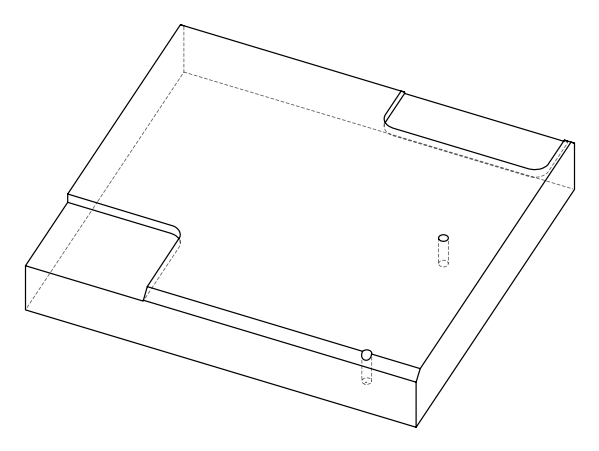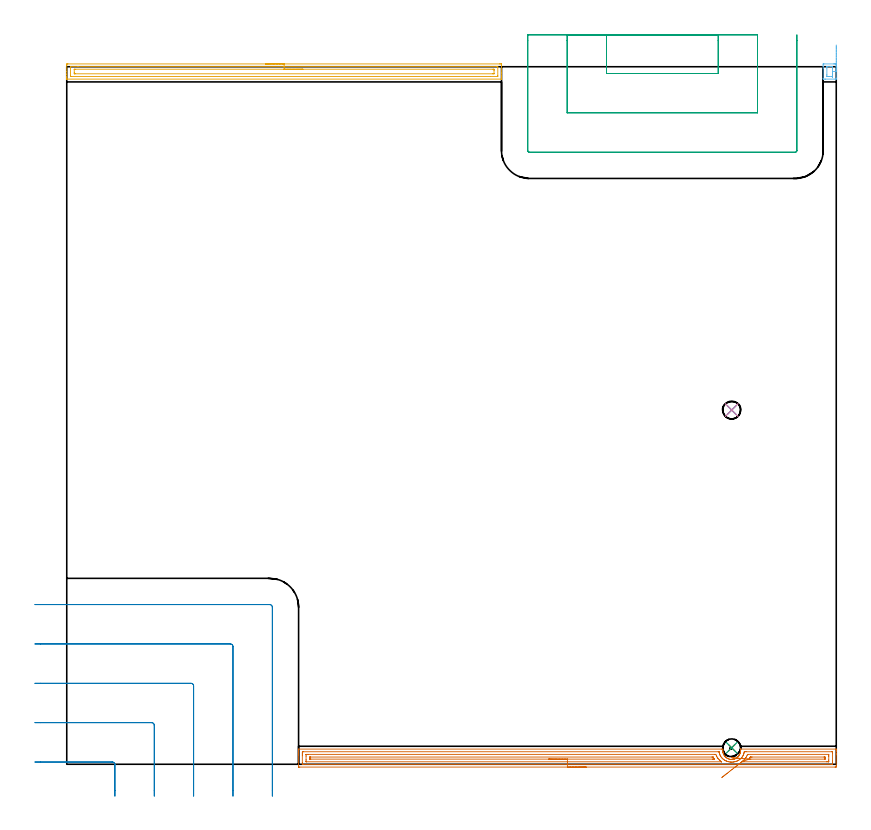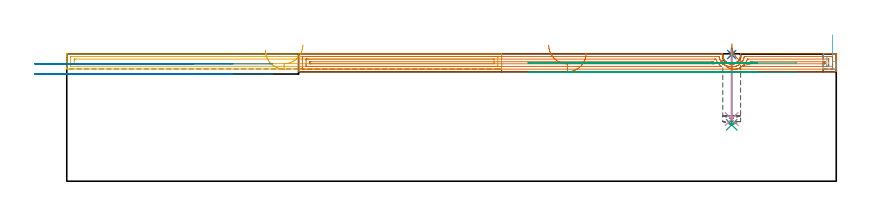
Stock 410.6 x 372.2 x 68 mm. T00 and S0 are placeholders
(PLAN: 9 operations, 3 tool changes, 23 min)
(1 SPOT_DRILL | STEP1POCKET | NXT0321_9005460120000 | 0.03 min | 1 mm3)
(2 SPOT_DRILL_1 | STEP1POCKET_1 | NXT0321_9005460120000 | 0.03 min | 1 mm3)
(3 DRILL_BLIND_HOLE_INTO_CENTER | STEP1POCKET | NXT0301_066 | 0.16 min | 2589 mm3)
(4 DRILL_BLIND_HOLE_INTO_CENTER_1 | STEP1POCKET_1 | NXT0301_066 | 0.15 min | 2369 mm3)
(5 AREA_MILL | FG_CHAMFER_SURFACE | UGT0205_001 | 5.79 min | 7774 mm3)
(6 AREA_MILL_1 | FG_CHAMFER_SURFACE_1 | UGT0205_001 | 0.37 min | 391 mm3)
(7 AREA_MILL_2 | FG_CHAMFER_SURFACE_2 | UGT0205_001 | 9.41 min | 13385 mm3)
(8 MILL_CORNER_NOTCH_RECTANGULAR | CORNER_NOTCH_RECTANGULAR | UGT0201_006 | Follow Part, ap 7, ae 75% | 3.14 min | 131723 mm3)
(9 MILL_SLOT | SLOT_PARTIAL_RECTANGULAR | UGT0201_006 | Follow Part, ap 7, ae 75% | 3.93 min | 98997 mm3)
(TOOL NXT0321_9005460120000 | NC Spot Drill, 142deg, 12mm, Carbide, Uncoated | D12 PA142 FL30 Z2)
(TOOL NXT0301_066 | Carbide Drill 9.5mm [860.1-0950-029A1-MM 2214] | D9.5 PA140 FL47 Z2)
(TOOL UGT0205_001 | Chamfer Mill 20 x 3 x 45 deg. | D20 FL50 Z2)
(TOOL UGT0201_006 | End Mill 28 mm | D28 FL25 Z2)
(OP 1 SPOT_DRILL)
G17 G21 G94 G90
T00 M6
G54
G17 G0 G90 X354.8 Y8.8 S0 M3
G43 Z78. H0
G94 G81 G98 Z67.591 F250. R71.
G80
M5
M2
(OP 2 SPOT_DRILL_1)
G17 G21 G94 G90
T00 M6
G54
G17 G0 G90 X354.8 Y189. S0 M3
G43 Z78. H0
G94 G81 G98 Z67.591 F250. R71.
G80
M5
M2
(OP 3 DRILL_BLIND_HOLE_INTO_CENTER)
G17 G21 G94 G90
T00 M6
G54
G17 G0 G90 X354.8 Y8.8 S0 M3
G43 Z78. H1
G94 G81 G98 Z30.1 F250. R70.
G80
M5
M2
(OP 4 DRILL_BLIND_HOLE_INTO_CENTER_1)
G17 G21 G94 G90
T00 M6
G54
G17 G0 G90 X354.8 Y189. S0 M3
G43 Z78. H1
G94 G81 G98 Z33.2 F250. R70.
G80
M5
M2
(OP 5 AREA_MILL)
G17 G21 G94 G90
T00 M6
G54
G17 G0 G90 X106. Y373.7 S1061 M3
G43 Z78. H0
Z69.9
G94 G1 X106.038 Z69.028 F250.
X106.152 Z68.164
X106.341 Z67.312
X106.603 Z66.48
X106.937 Z65.674
X107.34 Z64.9
X107.809 Z64.164
X108.34 Z63.472
X108.929 Z62.829
X109.572 Z62.24
X110.264 Z61.708
X111. Z61.24
X111.774 Z60.837
X112.58 Z60.503
X113.412 Z60.241
X114.264 Z60.052
X115.128 Z59.938
X116. Z59.9
X230.855
X231.368 Y373.699 Z59.901
X231.876 Y373.695 Z59.903
X231.991 Y373.692 Z59.906
X232. Y373.192 Z60.405
Y368.765 Z64.83
Y367.359 Z66.237
Y366.994 Z66.602
Y366.263 Z67.337
Y366.019 Z67.581
Y365.627 Z67.964
X231.991 Y365.603 Z67.988
X231.816 Y365.6 Z68.
X0.185
X0.009 Y365.603 Z67.988
X0. Y365.627 Z67.964
Y366.019 Z67.58
Y366.263 Z67.337
Y366.994 Z66.602
Y368.244 Z65.352
Y369.648 Z63.948
Y372.932 Z60.665
X0.003 Y373.192 Z60.405
X0.009 Y373.692 Z59.906
X0.124 Y373.695 Z59.903
X0.632 Y373.7 Z59.9
X116.
Y372.286 Z61.314
X229.601 Y372.285 Z61.315
X229.99 Y372.274 Z61.326
X229.995 Y372.153 Z61.447
X229.999 Y371.891 Z61.709
Y367.464 Z66.136
X229.99 Y367.048 Z66.552
X229.981 Y367.02 Z66.58
X229.961 Y367.018 Z66.582
X229.907 Y367.015 Z66.585
X226.044 Y367.014 Z66.586
X2.399 Y367.015 Z66.585
X2.01 Y367.026 Z66.574
X2.005 Y367.147 Z66.453
X2.001 Y367.409 Z66.191
Y371.836 Z61.764
X2.01 Y372.252 Z61.348
X2.019 Y372.28 Z61.32
X2.039 Y372.282 Z61.318
X2.093 Y372.285 Z61.315
X5.97 Y372.286 Z61.314
X116.
Y370.872 Z62.728
X227.452 Y370.871 Z62.729
X227.791 Y370.87 Z62.73
X227.904 Y370.868 Z62.732
X227.985 Y370.865 Z62.735
X227.991 Y370.742 Z62.858
X227.997 Y370.536 Z63.064
X228. Y370.329 Z63.271
X227.999 Y368.559 Z65.041
X227.995 Y368.489 Z65.111
X227.99 Y368.439 Z65.161
X227.959 Y368.435 Z65.165
X227.791 Y368.432 Z65.168
X227.236 Y368.429 Z65.171
X4.548
X4.209 Y368.43 Z65.17
X4.096 Y368.432 Z65.168
X4.015 Y368.435 Z65.165
X4.009 Y368.558 Z65.042
X4.003 Y368.765 Z64.835
X4. Y368.971 Z64.629
X4.001 Y370.741 Z62.859
X4.005 Y370.811 Z62.789
X4.01 Y370.861 Z62.739
X4.041 Y370.865 Z62.735
X4.209 Y370.868 Z62.732
X4.764 Y370.871 Z62.729
X116. Y370.872 Z62.728
X116.872 Z62.767
X117.737 Z62.88
X118.588 Z63.069
X119.42 Z63.332
X120.226 Z63.665
X121. Z64.068
X121.736 Z64.537
X122.428 Z65.068
X123.071 Z65.657
X123.66 Z66.301
X124.192 Z66.993
X124.66 Z67.728
X125.063 Z68.502
X125.397 Z69.308
X125.659 Z70.14
X125.848 Z70.992
X125.962 Z71.857
X126. Z72.728
G0 Z78.
M5
M2
(OP 6 AREA_MILL_1)
G17 G21 G94 G90
T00 M6
G54
G17 G0 G90 X410.6 Y383.798 S1061 M3
G43 Z78. H0
Z63.944
G94 G1 Y383.155 Z63.355 F250.
Y382.463 Z62.824
Y381.727 Z62.355
Y380.953 Z61.952
Y380.147 Z61.618
Y379.315 Z61.356
Y378.463 Z61.167
Y377.599 Z61.053
Y376.727 Z61.015
Y375.855 Z61.053
Y374.991 Z61.167
Y374.139 Z61.356
Y373.307 Z61.618
Y372.501 Z61.952
Y371.727 Z62.355
Y370.991 Z62.824
Y370.299 Z63.355
Y369.656 Z63.944
Y366.088 Z67.512
X410.59 Y365.612 Z67.988
X410.502 Y365.607 Z67.992
X410.242 Y365.602 Z67.998
X404.9 Y365.601 Z67.999
X404.042
X403.698 Y365.602 Z67.998
X403.61 Y365.617 Z67.982
X403.6 Y366.032 Z67.568
Y371.456 Z62.144
Y372.307 Z61.287
X403.601 Y373.616 Z59.979
X403.606 Y373.69 Z59.905
X404.022 Y373.7 Z59.9
X409.298
X409.674
X410.178 Y373.697 Z59.903
X410.594 Y373.69 Z59.905
X410.599 Y373.616 Z59.979
X410.6 Y372.307 Z61.287
Y371.456 Z62.144
Y369.656 Z63.944
X408.6
Y367.697 Z65.903
X408.599 Y367.515 Z66.085
X408.594 Y367.15 Z66.45
X408.59 Y367.047 Z66.553
X408.584 Y367.021 Z66.579
X408.578 Y367.02 Z66.58
X408.526 Y367.018 Z66.582
X408.419 Y367.016 Z66.584
X408.397
X406.66 Y367.015 Z66.585
X405.781 Y367.017 Z66.583
X405.757 Y367.018 Z66.582
X405.609 Y367.034 Z66.566
X405.603 Y367.072 Z66.528
X405.601 Y367.085 Z66.515
X405.6 Y367.176 Z66.424
Y367.879 Z65.721
Y371.603 Z61.997
X405.601 Y371.786 Z61.814
X405.606 Y372.15 Z61.45
X405.61 Y372.254 Z61.346
X405.616 Y372.28 Z61.32
X405.622 Y372.281 Z61.319
X405.674 Y372.284 Z61.316
X405.781 Y372.286 Z61.314
X405.802
X407.54
X408.419 Y372.284 Z61.316
X408.442 Y372.283 Z61.317
X408.591 Y372.267 Z61.333
X408.597 Y372.229 Z61.371
X408.598 Y372.216 Z61.384
X408.6 Y372.125 Z61.475
Y371.421 Z62.179
Y369.656 Z63.944
Y369.067 Z64.587
Y368.535 Z65.279
Y368.067 Z66.015
Y367.664 Z66.789
Y367.33 Z67.595
Y367.068 Z68.427
Y366.879 Z69.279
Y366.765 Z70.144
Y366.727 Z71.015
Y366.765 Z71.887
Y366.879 Z72.752
Y367.068 Z73.603
Y367.33 Z74.435
Y367.664 Z75.241
Y368.067 Z76.015
Y368.535 Z76.751
Y369.067 Z77.443
Y369.656 Z78.086
M5
M2
(OP 7 AREA_MILL_2)
G17 G21 G94 G90
T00 M6
G54
G17 G0 G90 X277.15 Y-1.5 S1061 M3
G43 Z78. H0
Z68.4
G94 G1 X277.112 Z67.528 F250.
X276.998 Z66.663
X276.809 Z65.812
X276.547 Z64.98
X276.213 Z64.174
X275.81 Z63.4
X275.342 Z62.664
X274.81 Z61.972
X274.221 Z61.329
X273.578 Z60.74
X272.886 Z60.208
X272.15 Z59.74
X271.376 Z59.337
X270.57 Z59.003
X269.738 Z58.741
X268.886 Z58.552
X268.022 Z58.438
X267.15 Z58.4
X124.31
X123.827 Y-1.495 Z58.403
X123.71 Y-1.492 Z58.406
X123.7 Y-1.37 Z58.527
Y5.057 Z64.951
Y5.614 Z65.511
Y5.935 Z65.831
Y6.492 Z66.388
Y6.813 Z66.708
Y7.456 Z67.355
Y7.802 Z67.701
X123.703 Y7.953 Z67.845
X123.71 Y8.098 Z67.989
X123.863 Y8.1 Z68.
X349.283
X350.107 Y8.093 Z67.992
X350.087 Y7.879 Z67.778
X350.064 Y7.42 Z67.319
X350.071 Y6.982 Z66.882
X350.114 Y6.546 Z66.446
X350.122 Y6.486 Z66.385
X350.176 Y6.264 Z66.164
X350.221 Y6.077 Z65.975
X350.267 Y5.935 Z65.832
X350.35 Y5.674 Z65.572
X350.537 Y5.229 Z65.129
X350.769 Y4.8 Z64.699
X350.845 Y4.681 Z64.579
X350.887 Y4.616 Z64.514
X350.975 Y4.49 Z64.39
X351.015 Y4.434 Z64.334
X351.069 Y4.37 Z64.269
X351.232 Y4.177 Z64.073
X351.366 Y4.033 Z63.929
X351.463 Y3.929 Z63.825
X351.51 Y3.886 Z63.782
X351.679 Y3.729 Z63.625
X351.844 Y3.593 Z63.49
X351.907 Y3.541 Z63.438
X352.285 Y3.285 Z63.182
X352.408 Y3.214 Z63.109
X352.678 Y3.055 Z62.953
X352.738 Y3.026 Z62.925
X352.799 Y2.998 Z62.896
X352.971 Y2.931 Z62.829
X353.241 Y2.827 Z62.722
X353.691 Y2.693 Z62.589
X353.747 Y2.683 Z62.578
X354.136 Y2.608 Z62.506
X354.408 Y2.582 Z62.48
X354.434 Y2.58 Z62.477
X354.474 Y2.577 Z62.471
X354.584 Y2.566 Z62.462
X354.64 Y2.569 Z62.457
X354.787 Y2.571 Z62.454
X354.93 Y2.57 Z62.455
X354.941
X355.03 Y2.567 Z62.462
X355.114 Y2.574 Z62.472
X355.476 Y2.611 Z62.506
X355.532 Y2.622 Z62.516
X355.64 Y2.641 Z62.54
X355.649 Y2.643 Z62.542
X355.834 Y2.68 Z62.577
X355.925 Y2.698 Z62.594
X356.368 Y2.825 Z62.724
X356.425 Y2.847 Z62.746
X356.648 Y2.931 Z62.831
X356.921 Y3.054 Z62.953
X357.058 Y3.13 Z63.029
X357.26 Y3.241 Z63.141
X357.35 Y3.3 Z63.2
X357.493 Y3.394 Z63.291
X357.616 Y3.485 Z63.381
X357.718 Y3.561 Z63.457
X357.934 Y3.74 Z63.635
X358.093 Y3.886 Z63.782
X358.152 Y3.939 Z63.836
X358.211 Y4.003 Z63.899
X358.339 Y4.142 Z64.038
X358.368 Y4.178 Z64.074
X358.513 Y4.353 Z64.253
X358.583 Y4.453 Z64.353
X358.697 Y4.618 Z64.513
X358.806 Y4.771 Z64.67
X358.826 Y4.8 Z64.699
X358.88 Y4.891 Z64.791
X358.975 Y5.057 Z64.952
X359.044 Y5.176 Z65.073
X359.25 Y5.673 Z65.572
X359.332 Y5.932 Z65.831
X359.387 Y6.106 Z66.006
X359.478 Y6.546 Z66.446
X359.509 Y6.813 Z66.713
X359.529 Y6.982 Z66.882
X359.536 Y7.419 Z67.319
X359.51 Y7.893 Z67.792
X359.497 Y8.003 Z67.902
X359.495 Y8.08 Z67.978
X359.543 Y8.098 Z67.998
X359.55 Y8.1 Z68.
X410.437
X410.59 Y8.098 Z67.989
X410.597 Y7.953 Z67.845
X410.6 Y7.801 Z67.701
Y7.456 Z67.355
Y6.813 Z66.708
Y5.614 Z65.511
Y5.057 Z64.951
Y-0.813 Z59.084
X410.596 Y-1.092 Z58.805
X410.59 Y-1.492 Z58.405
X410.401 Y-1.496 Z58.402
X409.99 Y-1.5 Z58.4
X267.15
Y-0.086 Z59.814
X126.095
X125.964 Y-0.085 Z59.815
X125.741 Y-0.08 Z59.82
X125.718 Y-0.079 Z59.821
X125.71 Y-0.069 Z59.831
X125.704 Y-0.039 Z59.861
X125.702 Y-0.01 Z59.89
X125.7 Y0.175 Z60.075
Y0.665 Z60.565
Y4.567 Z64.467
Y5.445 Z65.345
X125.703 Y5.935 Z65.835
X125.707 Y6.317 Z66.217
X125.723 Y6.679 Z66.579
X126.095 Y6.684 Z66.584
X126.226 Y6.685 Z66.585
X347.628
X347.93 Y6.681 Z66.581
X348.073 Y6.679 Z66.579
X348.096 Y6.581 Z66.481
X348.131 Y6.397 Z66.297
X348.181 Y6.142 Z66.042
X348.237 Y5.935 Z65.835
X348.39 Y5.396 Z65.296
X348.528 Y5.057 Z64.957
X348.624 Y4.827 Z64.727
X348.982 Y4.178 Z64.078
X349.283 Y3.74 Z63.64
X349.664 Y3.3 Z63.2
X349.916 Y3.041 Z62.941
X350.176 Y2.805 Z62.705
X350.389 Y2.629 Z62.529
X350.68 Y2.422 Z62.322
X351.069 Y2.169 Z62.069
X351.657 Y1.843 Z61.743
X351.961 Y1.712 Z61.612
X352.033 Y1.684 Z61.584
X352.415 Y1.543 Z61.443
X352.854 Y1.413 Z61.313
X353.04 Y1.361 Z61.261
X353.747 Y1.227 Z61.127
X354.108 Y1.188 Z61.088
X354.391 Y1.163 Z61.063
X354.64 Y1.156 Z61.056
X355.033
X355.532 Y1.193 Z61.093
X355.854 Y1.227 Z61.127
X356.425 Y1.334 Z61.234
X356.599 Y1.372 Z61.272
X357.209 Y1.543 Z61.443
X357.302 Y1.575 Z61.475
X357.318 Y1.581 Z61.481
X357.67 Y1.724 Z61.624
X357.916 Y1.833 Z61.733
X358.211 Y1.98 Z61.88
X358.498 Y2.139 Z62.039
X358.937 Y2.422 Z62.322
X359.034 Y2.49 Z62.39
X359.103 Y2.542 Z62.442
X359.521 Y2.889 Z62.789
X359.973 Y3.323 Z63.223
X359.996 Y3.35 Z63.25
X360.25 Y3.666 Z63.566
X360.361 Y3.819 Z63.719
X360.612 Y4.178 Z64.078
X360.717 Y4.347 Z64.247
X360.889 Y4.638 Z64.538
X361.02 Y4.927 Z64.827
X361.074 Y5.057 Z64.957
X361.186 Y5.347 Z65.247
X361.258 Y5.572 Z65.472
X361.363 Y5.935 Z65.835
X361.436 Y6.276 Z66.176
X361.483 Y6.524 Z66.424
X361.509 Y6.669 Z66.569
X361.592 Y6.679 Z66.579
X361.782 Y6.683 Z66.583
X361.913 Y6.685 Z66.585
X362.674 Y6.686 Z66.586
X408.205 Y6.685 Z66.585
X408.336
X408.559 Y6.68 Z66.58
X408.582 Y6.679 Z66.579
X408.59 Y6.669 Z66.569
X408.596 Y6.639 Z66.539
X408.598 Y6.61 Z66.51
X408.6 Y6.425 Z66.325
Y5.935 Z65.835
Y2.033 Z61.933
Y1.155 Z61.055
X408.597 Y0.665 Z60.565
X408.593 Y0.283 Z60.183
X408.577 Y-0.079 Z59.821
X408.205 Y-0.084 Z59.816
X408.074 Y-0.085 Z59.815
X267.15 Y-0.086 Z59.814
Y1.328 Z61.228
X127.881 Y1.329 Z61.229
X127.808 Y1.33 Z61.23
X127.75 Y1.332 Z61.232
X127.719 Y1.335 Z61.235
X127.71 Y1.366 Z61.266
X127.705 Y1.543 Z61.443
X127.701 Y1.72 Z61.62
X127.7 Y2.422 Z62.322
Y4.356 Z64.256
X127.702 Y5.057 Z64.957
X127.704 Y5.23 Z65.13
X127.709 Y5.256 Z65.156
X127.721 Y5.265 Z65.165
X127.772 Y5.267 Z65.167
X127.881 Y5.269 Z65.169
X128.555 Y5.271 Z65.171
X128.773
X345.712
X345.93 Y5.269 Z65.169
X346.359 Y5.264 Z65.164
X346.605 Y4.663 Z64.563
X346.84 Y4.178 Z64.078
X347.095 Y3.697 Z63.597
X347.361 Y3.3 Z63.2
X347.498 Y3.102 Z63.002
X348.091 Y2.422 Z62.322
X348.39 Y2.125 Z62.025
X348.703 Y1.848 Z61.748
X349.094 Y1.543 Z61.443
X349.283 Y1.401 Z61.301
X349.352 Y1.347 Z61.247
X349.368 Y1.333 Z61.233
X349.361 Y1.331 Z61.231
X349.344 Y1.329 Z61.229
X349.329
X349.283 Y1.328 Z61.228
X267.15
Y2.743 Z62.643
X130.232
X129.832 Y2.745 Z62.645
X129.751 Y2.747 Z62.647
X129.72 Y2.749 Z62.649
X129.71 Y2.781 Z62.681
X129.7 Y3.3 Z63.2
X129.704 Y3.722 Z63.622
X129.708 Y3.828 Z63.728
X129.71 Y3.848 Z63.748
X129.736 Y3.851 Z63.751
X129.804 Y3.854 Z63.754
X129.993 Y3.856 Z63.756
X344.254
X344.819 Y3.852 Z63.752
X344.854 Y3.85 Z63.75
X344.869 Y3.844 Z63.744
X344.888 Y3.811 Z63.711
X344.955 Y3.692 Z63.592
X345.048 Y3.522 Z63.422
X345.173 Y3.3 Z63.2
X345.31 Y3.064 Z62.964
X345.495 Y2.754 Z62.654
X345.465 Y2.75 Z62.65
X345.382 Y2.747 Z62.647
X344.819 Y2.743 Z62.643
X344.493
X267.15
X266.278 Z62.681
X265.414 Z62.795
X264.562 Z62.983
X263.73 Z63.246
X262.924 Z63.58
X262.15 Z63.982
X261.414 Z64.451
X260.722 Z64.982
X260.079 Z65.572
X259.49 Z66.215
X258.958 Z66.907
X258.49 Z67.643
X258.087 Z68.416
X257.753 Z69.222
X257.491 Z70.054
X257.302 Z70.906
X257.188 Z71.771
X257.15 Z72.643
G0 Z78.
X349.422 Y-7.146
Z64.501
G1 X349.807 Y-6.844 Z63.779
X350.241 Y-6.505 Z63.103
X350.719 Y-6.13 Z62.477
X351.239 Y-5.723 Z61.906
X351.796 Y-5.287 Z61.395
X352.386 Y-4.826 Z60.948
X353.004 Y-4.342 Z60.567
X353.646 Y-3.839 Z60.257
X354.307 Y-3.322 Z60.019
X354.981 Y-2.794 Z59.854
X355.665 Y-2.259 Z59.765
X356.352 Y-1.721 Z59.752
X357.037 Y-1.185 Z59.816
X357.715 Y-0.654 Z59.954
X358.381 Y-0.133 Z60.167
X359.03 Y0.375 Z60.454
X359.657 Y0.866 Z60.811
X360.257 Y1.335 Z61.235
X360.522 Y1.543 Z61.443
X360.724 Y1.705 Z61.605
X360.889 Y1.842 Z61.742
X361.199 Y2.116 Z62.016
X361.512 Y2.422 Z62.322
X361.643 Y2.558 Z62.458
X361.782 Y2.712 Z62.612
X362.045 Y3.041 Z62.941
X362.23 Y3.3 Z63.2
X362.41 Y3.56 Z63.46
X362.674 Y3.983 Z63.883
X362.744 Y4.11 Z64.01
X362.777 Y4.178 Z64.078
X363.014 Y4.723 Z64.623
X363.216 Y5.231 Z65.131
X363.229 Y5.263 Z65.163
X363.277 Y5.266 Z65.166
X363.351 Y5.269 Z65.169
X363.567 Y5.271 Z65.171
X406.419
X406.492 Y5.27 Z65.17
X406.55 Y5.267 Z65.167
X406.581 Y5.265 Z65.165
X406.59 Y5.234 Z65.134
X406.595 Y5.057 Z64.957
X406.599 Y4.88 Z64.78
X406.6 Y4.178 Z64.078
Y2.244 Z62.144
X406.598 Y1.543 Z61.443
X406.596 Y1.37 Z61.27
X406.591 Y1.344 Z61.244
X406.579 Y1.335 Z61.235
X406.528 Y1.333 Z61.233
X406.419 Y1.331 Z61.231
X405.745 Y1.329 Z61.229
X405.527 Y1.328 Z61.228
X360.889 Y1.329 Z61.229
X360.257 Y1.335 Z61.235
X364.105 Y2.749 Z62.649
X364.109 Y2.767 Z62.667
X364.447 Y3.313 Z63.213
X364.46 Y3.336 Z63.236
X364.683 Y3.736 Z63.636
X364.735 Y3.826 Z63.726
X364.752 Y3.851 Z63.751
X364.791 Y3.852 Z63.752
X365.353 Y3.856 Z63.756
X365.679 Y3.857 Z63.757
X404.068
X404.468 Y3.855 Z63.755
X404.549 Y3.853 Z63.753
X404.58 Y3.851 Z63.751
X404.59 Y3.819 Z63.719
X404.6 Y3.3 Z63.2
X404.596 Y2.878 Z62.778
X404.592 Y2.772 Z62.672
X404.59 Y2.752 Z62.652
X404.564 Y2.749 Z62.649
X404.496 Y2.746 Z62.646
X404.307 Y2.743 Z62.643
X365.026
X364.46 Y2.744 Z62.644
X364.129 Y2.747 Z62.647
X364.105 Y2.749 Z62.649
X363.242 Y2.816 Z62.754
X362.391 Y2.881 Z62.934
X361.558 Y2.946 Z63.187
X360.751 Y3.008 Z63.513
X359.976 Y3.068 Z63.908
X359.237 Y3.125 Z64.369
X358.542 Y3.179 Z64.892
X357.894 Y3.229 Z65.475
X357.3 Y3.274 Z66.112
X356.763 Y3.316 Z66.799
X356.288 Y3.353 Z67.529
X355.879 Y3.384 Z68.299
X355.537 Y3.411 Z69.101
X355.267 Y3.431 Z69.931
X355.07 Y3.447 Z70.78
X354.948 Y3.456 Z71.644
X354.901 Y3.46 Z72.515
X354.93 Y3.457 Z73.387
G0 Z78.
M5
M2
(OP 8 MILL_CORNER_NOTCH_RECTANGULAR)
G17 G21 G94 G90
T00 M6
G54
G17 G0 G90 X25.7 Y-17. S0 M3
G43 Z78. H0
Z62.6
G94 G1 Y-14. F250.
Y-0.193 F500.
G3 X24.307 Y1.2 R1.4
G1 X-14.
X-17. F250.
G0 Z78.
X46.7 Y-17.
Z62.6
G1 Y-14.
Y20.807 F500.
G3 X45.307 Y22.2 R1.4
G1 X-14.
X-17. F250.
G0 Z78.
X67.7 Y-17.
Z62.6
G1 Y-14.
Y41.806 F500.
G3 X66.306 Y43.2 R1.4
G1 X-14.
X-17. F250.
G0 Z78.
X88.7 Y-17.
Z62.6
G1 Y-14.
Y62.806 F500.
G3 X87.306 Y64.2 R1.4
G1 X-14.
X-17. F250.
G0 Z78.
X109.7 Y-17.
Z62.6
G1 Y-14.
Y83.806 F500.
G3 X108.306 Y85.2 R1.4
G1 X-14.
X-17. F250.
G0 Z78.
X25.7 Y-17.
Z57.2
G1 Y-14.
Y-0.193 F500.
G3 X24.308 Y1.2 R1.4
G1 X-14.
X-17. F250.
G0 Z78.
X46.7 Y-17.
Z57.2
G1 Y-14.
Y20.807 F500.
G3 X45.307 Y22.2 R1.4
G1 X-14.
X-17. F250.
G0 Z78.
X67.7 Y-17.
Z57.2
G1 Y-14.
Y41.806 F500.
G3 X66.306 Y43.2 R1.4
G1 X-14.
X-17. F250.
G0 Z78.
X88.7 Y-17.
Z57.2
G1 Y-14.
Y62.806 F500.
G3 X87.306 Y64.2 R1.4
G1 X-14.
X-17. F250.
G0 Z78.
X109.7 Y-17.
Z57.2
G1 Y-14.
Y83.806 F500.
G3 X108.306 Y85.2 R1.4
G1 X-14.
X-17. F250.
G0 Z78.
M5
M2
(OP 9 MILL_SLOT)
G17 G21 G94 G90
T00 M6
G54
G17 G0 G90 X288. Y389.2 S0 M3
G43 Z78. H0
Z63.1
G94 G1 Y386.2 F250.
Y368.6 F500.
X347.6
Y386.2
Y389.2 F250.
X267.
Y386.2
Y347.6 F500.
X368.6
Y386.2
Y389.2 F250.
X246.
Y386.2
Y327.4 F500.
G3 X246.8 Y326.6 R0.8
G1 X388.8
G3 X389.6 Y327.4 R0.8
G1 Y386.2
Y389.2 F250.
G0 X288. Z58.2
G1 Y386.2
Y368.6 F500.
X347.6
Y386.2
Y389.2 F250.
X267.
Y386.2
Y347.6 F500.
X368.6
Y386.2
Y389.2 F250.
X246.
Y386.2
Y327.4 F500.
G3 X246.8 Y326.6 R0.8
G1 X388.8
G3 X389.6 Y327.4 R0.8
G1 Y386.2
Y389.2 F250.
G0 Z78.
M5
M2
